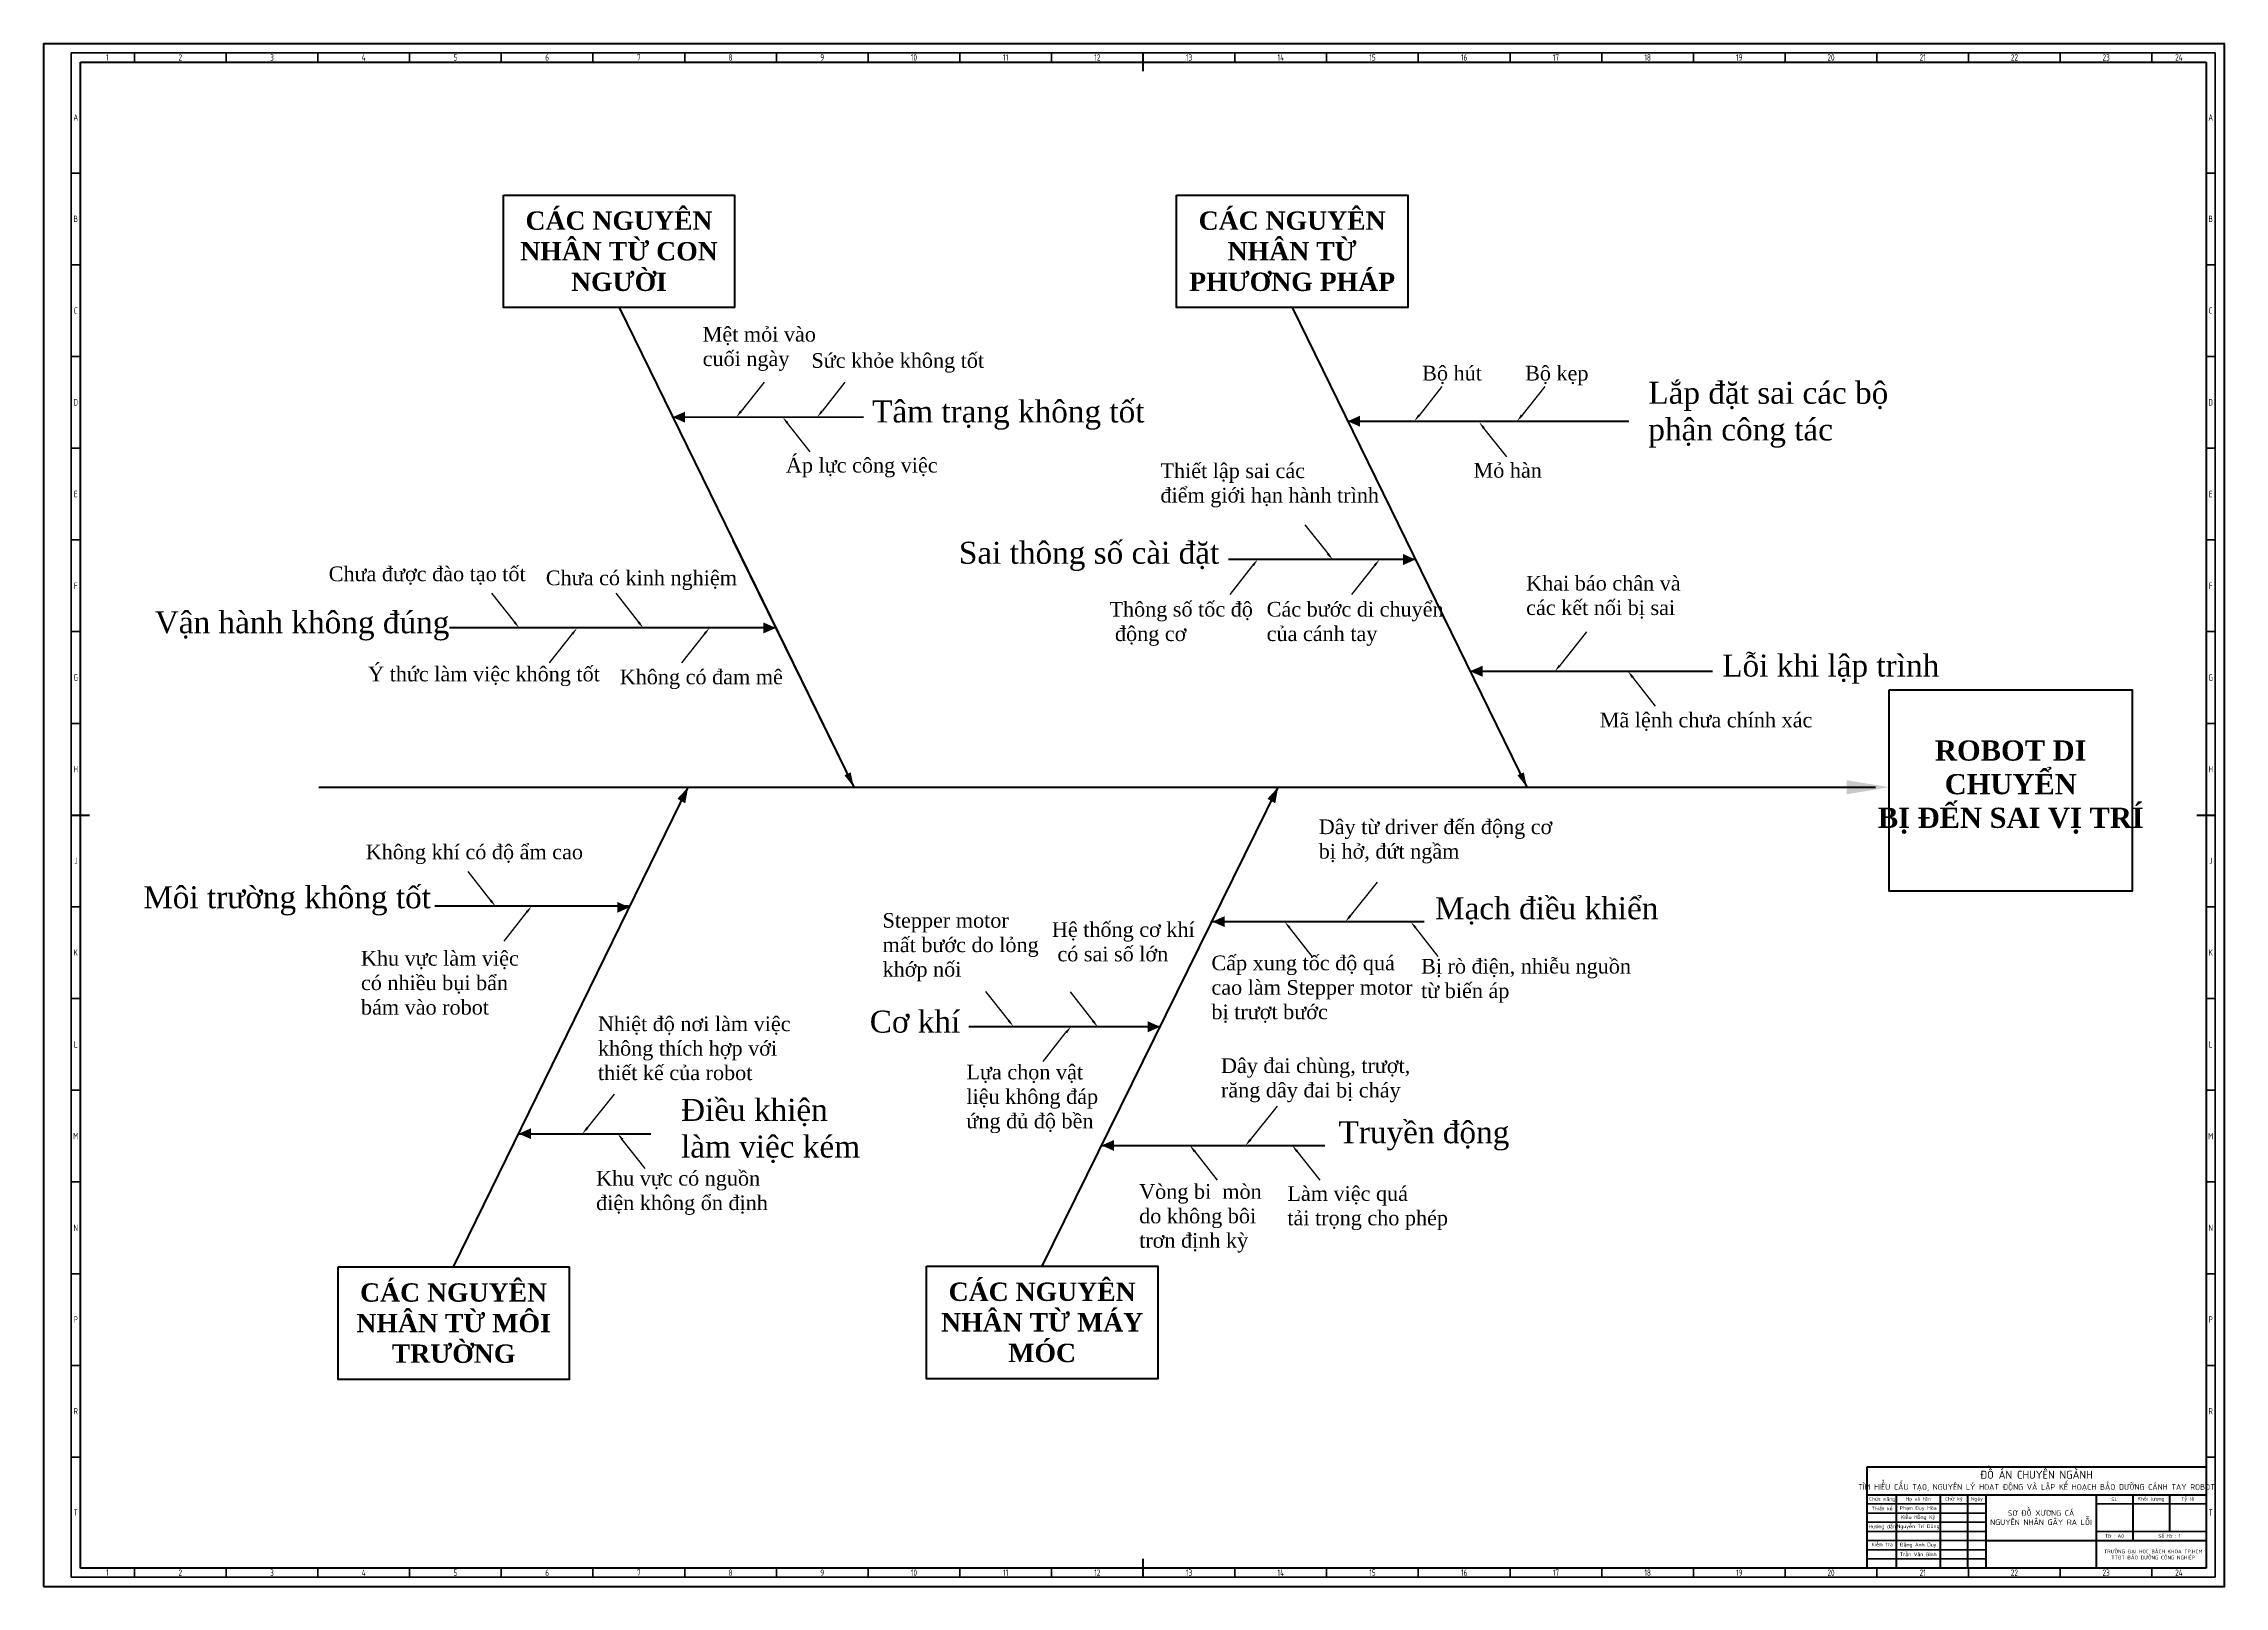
# Model space of a CAD drawing. Header units: millimetres. Extents: x -419 to 9215, y 1224 to 3301.
# Drawn here: x 6337 to 7526, y 1225 to 2066 of the extents above; entities that cross this region are included whole.
import ezdxf

# ---------------------------------------------------------------- set-up
doc = ezdxf.new("R2010")
doc.units = ezdxf.units.MM
for name, color, linetype, lineweight in [('0.3mm', 240, 'Continuous', 30), ('0.7mm', 7, 'Continuous', 70), ('Chu', 241, 'Continuous', 35), ('d', 7, 'Continuous', 35), ('Net 0.35', 20, 'Continuous', 35), ('Net 0.5', 7, 'Continuous', 50), ('Net 0.7', 7, 'Continuous', 70), ('net 1.5mm', 7, 'Continuous', 140), ('net 1mm', 7, 'Continuous', 140)]:
    doc.layers.add(name, color=color, linetype=linetype, lineweight=lineweight)
doc.layers.add('PHA_N', color=7, linetype='Continuous')
doc.styles.add('SLDTEXTSTYLE1', font='TXT', dxfattribs={"width": 0.7})
doc.styles.get("Standard").update_dxf_attribs({"font": 'arial.ttf'})

msp = doc.modelspace()

# ---------------------------------------------------------------- linework, layer by layer
at = {"layer": '0.3mm'}
for points in [[(6730.1, 1881.5), (6717.6, 1865.7)], [(6774.2, 1881.5), (6761.7, 1865.7)], [(7099.7, 1879.3), (7087.2, 1863.5)], [(7155.8, 1879.3), (7143.3, 1863.5)], [(6755.3, 1843.6), (6742.8, 1859.3)], [(7135.1, 1840.8), (7122.6, 1856.5)], [(7025, 1803.9), (7037.5, 1788.1)], [(6984.2, 1765.9), (6996.6, 1781.7)], [(7050.6, 1765.9), (7063, 1781.7)], [(6581.5, 1766.6), (6594, 1750.8)], [(6649.2, 1766.6), (6661.6, 1750.8)], [(6613.1, 1728.6), (6625.6, 1744.4)], [(6685.2, 1728.6), (6697.7, 1744.4)], [(7178.4, 1745.5), (7163.9, 1727.2)], [(7216.1, 1705), (7203.7, 1720.8)], [(6568.5, 1614.9), (6581, 1599.1)], [(7064.3, 1609.1), (7049.7, 1590.7)], [(6588.3, 1576.9), (6600.8, 1592.7)], [(7029, 1568.5), (7016.5, 1584.3)], [(7097.7, 1568.5), (7085.2, 1584.3)], [(6850.9, 1549.4), (6863.4, 1533.6)], [(6896.9, 1549.2), (6909.3, 1533.4)], [(6882.3, 1511.2), (6894.7, 1527)], [(6648.3, 1493.5), (6633.7, 1475.1)], [(7009.8, 1487), (6995.2, 1468.6)], [(6665.3, 1453), (6652.8, 1468.7)], [(6977.3, 1446.5), (6964.9, 1462.3)], [(7033.2, 1446.5), (7020.7, 1462.3)]]:
    msp.add_lwpolyline(points, dxfattribs=at)
at = {"layer": '0.7mm', "linetype": 'Continuous', "lineweight": 120}
for p, q in [((6651, 1922.2), (6779, 1660.8)), ((7018, 1922.2), (7146, 1660.8)), ((6560.8, 1399.3), (6688.7, 1660.8)), ((6881.7, 1399.7), (7010.4, 1660.8))]:
    msp.add_line(p, q, dxfattribs=at)
at = {"layer": '0.7mm'}
for p, q in [((7062.6, 1831), (7062.6, 1831)), ((6958.7, 1555.1), (6958.7, 1555.1))]:
    msp.add_line(p, q, dxfattribs=at)
at = {"layer": '0.7mm', "linetype": 'Continuous'}
msp.add_line((6713.1, 1795.3), (6779, 1660.8), dxfattribs=at)
at = {"layer": '0.7mm'}
for points in [[(6718.1, 1865.3), (6715, 1862.5), (6717, 1866.2)], [(6743.3, 1859.8), (6740.2, 1862.5), (6742.3, 1858.9)], [(6762.2, 1865.3), (6759.1, 1862.6), (6761.2, 1866.2)], [(7087.7, 1863.1), (7084.6, 1860.3), (7086.7, 1864)], [(7123.1, 1857), (7120, 1859.7), (7122, 1856.1)], [(7143.8, 1863.1), (7140.7, 1860.3), (7142.7, 1864)], [(6996.1, 1782.1), (6999.2, 1784.9), (6997.2, 1781.3)], [(7036.9, 1787.6), (7040.1, 1784.9), (7038, 1788.5)], [(7062.5, 1782.1), (7065.6, 1784.9), (7063.6, 1781.3)], [(6593.5, 1750.4), (6596.6, 1747.6), (6594.5, 1751.2)], [(6661.1, 1750.4), (6664.2, 1747.6), (6662.2, 1751.2)], [(6625.1, 1744.8), (6628.2, 1747.6), (6626.1, 1744)], [(6697.1, 1744.8), (6700.3, 1747.6), (6698.2, 1744)], [(7164.4, 1726.7), (7161.3, 1724), (7163.4, 1727.6)], [(7204.2, 1721.2), (7201.1, 1724), (7203.1, 1720.3)], [(6773.9, 1667.3), (6779, 1660.8), (6777.3, 1668.9)], [(7140.8, 1667.3), (7146, 1660.8), (7144.3, 1668.9)], [(6682.8, 1654.5), (6688.7, 1660.8), (6687.1, 1652)], [(7004.5, 1654.5), (7010.4, 1660.8), (7008.8, 1652)], [(6580.5, 1598.6), (6583.6, 1595.9), (6581.6, 1599.5)], [(6600.2, 1593.1), (6603.3, 1595.9), (6601.3, 1592.3)], [(7017, 1584.7), (7013.9, 1587.5), (7016, 1583.9)], [(7050.3, 1590.2), (7047.1, 1587.5), (7049.2, 1591.1)], [(7085.7, 1584.7), (7082.6, 1587.5), (7084.7, 1583.9)], [(6862.9, 1533.2), (6866, 1530.4), (6863.9, 1534.1)], [(6908.8, 1533), (6911.9, 1530.2), (6909.9, 1533.9)], [(6894.2, 1527.5), (6897.3, 1530.2), (6895.3, 1526.6)], [(6634.3, 1474.7), (6631.1, 1471.9), (6633.2, 1475.6)], [(6653.4, 1469.2), (6650.3, 1471.9), (6652.3, 1468.3)], [(6965.4, 1462.7), (6962.3, 1465.5), (6964.3, 1461.8)], [(6995.8, 1468.2), (6992.6, 1465.5), (6994.7, 1469.1)], [(7021.2, 1462.7), (7018.1, 1465.5), (7020.2, 1461.8)]]:
    msp.add_solid(points, dxfattribs=at)
at = {"layer": 'd'}
msp.add_line((7516.3, 1235.1), (7516.3, 1347.1), dxfattribs=at)
at = {"layer": 'Net 0.35', "linetype": 'Continuous', "lineweight": 35}
for p, q in [((6352.3, 1230.1), (6352.3, 2061.1)), ((6352.3, 2061.1), (7521.3, 2061.1)), ((6386.8, 2061.1), (6386.8, 2056.1)), ((6436.8, 2061.1), (6436.8, 2056.1)), ((6486.8, 2061.1), (6486.8, 2056.1)), ((6536.8, 2061.1), (6536.8, 2056.1)), ((6586.8, 2061.1), (6586.8, 2056.1)), ((6636.8, 2061.1), (6636.8, 2056.1)), ((6686.8, 2061.1), (6686.8, 2056.1)), ((6736.8, 2061.1), (6736.8, 2056.1)), ((6786.8, 2061.1), (6786.8, 2056.1)), ((6836.8, 2061.1), (6836.8, 2056.1)), ((6886.8, 2061.1), (6886.8, 2056.1)), ((6986.8, 2061.1), (6986.8, 2056.1)), ((7036.8, 2061.1), (7036.8, 2056.1)), ((7086.8, 2061.1), (7086.8, 2056.1)), ((7136.8, 2061.1), (7136.8, 2056.1)), ((7186.8, 2061.1), (7186.8, 2056.1)), ((7236.8, 2061.1), (7236.8, 2056.1)), ((7286.8, 2061.1), (7286.8, 2056.1)), ((7336.8, 2061.1), (7336.8, 2056.1)), ((7386.8, 2061.1), (7386.8, 2056.1)), ((7436.8, 2061.1), (7436.8, 2056.1)), ((7486.8, 2061.1), (7486.8, 2056.1)), ((7521.3, 2061.1), (7521.3, 1230.1)), ((6357.3, 1995.6), (6352.3, 1995.6)), ((7521.3, 1995.6), (7516.3, 1995.6)), ((6357.3, 1945.6), (6352.3, 1945.6)), ((7521.3, 1945.6), (7516.3, 1945.6)), ((6357.3, 1895.6), (6352.3, 1895.6)), ((7521.3, 1895.6), (7516.3, 1895.6)), ((6357.3, 1845.6), (6352.3, 1845.6)), ((7521.3, 1845.6), (7516.3, 1845.6)), ((6357.3, 1795.6), (6352.3, 1795.6)), ((7521.3, 1795.6), (7516.3, 1795.6)), ((6357.3, 1745.6), (6352.3, 1745.6)), ((7521.3, 1745.6), (7516.3, 1745.6)), ((6357.3, 1695.6), (6352.3, 1695.6)), ((7521.3, 1695.6), (7516.3, 1695.6)), ((6357.3, 1595.6), (6352.3, 1595.6)), ((7521.3, 1595.6), (7516.3, 1595.6)), ((6357.3, 1545.6), (6352.3, 1545.6)), ((7521.3, 1545.6), (7516.3, 1545.6)), ((6357.3, 1495.6), (6352.3, 1495.6)), ((7521.3, 1495.6), (7516.3, 1495.6)), ((6357.3, 1445.6), (6352.3, 1445.6)), ((7521.3, 1445.6), (7516.3, 1445.6)), ((6357.3, 1395.6), (6352.3, 1395.6)), ((7521.3, 1395.6), (7516.3, 1395.6)), ((6357.3, 1345.6), (6352.3, 1345.6)), ((7521.3, 1345.6), (7516.3, 1345.6)), ((6357.3, 1295.6), (6352.3, 1295.6)), ((7521.3, 1295.6), (7516.3, 1295.6)), ((7521.3, 1230.1), (6352.3, 1230.1)), ((6386.8, 1235.1), (6386.8, 1230.1)), ((6436.8, 1235.1), (6436.8, 1230.1)), ((6486.8, 1235.1), (6486.8, 1230.1)), ((6536.8, 1235.1), (6536.8, 1230.1)), ((6586.8, 1235.1), (6586.8, 1230.1)), ((6636.8, 1235.1), (6636.8, 1230.1)), ((6686.8, 1235.1), (6686.8, 1230.1)), ((6736.8, 1235.1), (6736.8, 1230.1)), ((6786.8, 1235.1), (6786.8, 1230.1)), ((6836.8, 1235.1), (6836.8, 1230.1)), ((6886.8, 1235.1), (6886.8, 1230.1)), ((6986.8, 1235.1), (6986.8, 1230.1)), ((7036.8, 1235.1), (7036.8, 1230.1)), ((7086.8, 1235.1), (7086.8, 1230.1)), ((7136.8, 1235.1), (7136.8, 1230.1)), ((7186.8, 1235.1), (7186.8, 1230.1)), ((7236.8, 1235.1), (7236.8, 1230.1)), ((7286.8, 1235.1), (7286.8, 1230.1)), ((7336.8, 1235.1), (7336.8, 1230.1)), ((7386.8, 1235.1), (7386.8, 1230.1)), ((7436.8, 1235.1), (7436.8, 1230.1)), ((7486.8, 1235.1), (7486.8, 1230.1))]:
    msp.add_line(p, q, dxfattribs=at)
at = {"layer": 'Net 0.35'}
for p, q in [((7331.3, 1270.1), (7396.3, 1270.1)), ((7331.3, 1265.1), (7396.3, 1265.1)), ((7456.3, 1270.1), (7516.3, 1270.1)), ((7331.3, 1260.1), (7396.3, 1260.1)), ((7331.3, 1255.1), (7396.3, 1255.1)), ((7396.3, 1250.1), (7331.3, 1250.1)), ((7456.3, 1255.1), (7516.3, 1255.1)), ((7331.3, 1245.1), (7396.3, 1245.1)), ((7331.3, 1240.1), (7396.3, 1240.1))]:
    msp.add_line(p, q, dxfattribs=at)
at = {"layer": 'Net 0.5', "lineweight": 100}
for p, q in [((6680.2, 1862.5), (6784.3, 1862.6)), ((7048.3, 1860.3), (7201.5, 1860.3)), ((7085.2, 1784.9), (6983.3, 1784.9)), ((6736.5, 1747.6), (6558.5, 1747.6)), ((7115, 1724), (7247.2, 1724)), ((6656.1, 1595.9), (6550.6, 1595.9)), ((6974.5, 1587.5), (7090, 1587.5)), ((6946.4, 1530.2), (6841.8, 1530.2)), ((6596, 1471.9), (6668.4, 1471.9)), ((6914, 1465.5), (7035.9, 1465.5))]:
    msp.add_line(p, q, dxfattribs=at)
at = {"layer": 'Net 0.7', "linetype": 'Continuous', "lineweight": 70}
for p, q in [((6936.8, 2051.1), (6936.8, 2061.1)), ((6357.3, 1235.1), (6357.3, 2056.1)), ((6357.3, 2056.1), (7516.3, 2056.1)), ((7516.3, 2056.1), (7516.3, 1235.1)), ((6352.3, 1645.6), (6362.3, 1645.6)), ((7511.3, 1645.6), (7521.3, 1645.6)), ((6936.8, 1230.1), (6936.8, 1240.1)), ((7516.3, 1235.1), (6357.3, 1235.1))]:
    msp.add_line(p, q, dxfattribs=at)
at = {"layer": 'Net 0.7'}
for p, q in [((7516.3, 1290.1), (7331.3, 1290.1)), ((7331.3, 1290.1), (7331.3, 1235.1)), ((7331.3, 1275.1), (7516.3, 1275.1)), ((7347.3, 1275.1), (7347.3, 1235.1)), ((7371.3, 1275.1), (7371.3, 1235.1)), ((7386.3, 1275.1), (7386.3, 1235.1)), ((7396.3, 1275.1), (7396.3, 1235.1)), ((7456.3, 1275.1), (7456.3, 1235.1)), ((7476.3, 1275.1), (7476.3, 1250.1)), ((7496.3, 1275.1), (7496.3, 1255.1)), ((7396.3, 1250.1), (7516.3, 1250.1))]:
    msp.add_line(p, q, dxfattribs=at)
msp.add_lwpolyline([(6337.3, 1225.1), (7526.3, 1225.1), (7526.3, 2066.1), (6337.3, 2066.1)], close=True, dxfattribs=at)
at = {"layer": 'net 1.5mm', "linetype": 'Continuous', "lineweight": 211}
msp.add_line((6487.4, 1660.8), (7336, 1660.8), dxfattribs=at)
at = {"layer": 'net 1.5mm'}
msp.add_solid([(7320.3, 1664.6), (7343.6, 1660.8), (7320.3, 1656.9)], dxfattribs=at)
at = {"layer": 'net 1mm'}
for points in [[(6588, 1983.6), (6714, 1983.6), (6714, 1922.2), (6588, 1922.2)], [(6955, 1983.6), (7081, 1983.6), (7081, 1922.2), (6955, 1922.2)], [(7343.6, 1713.9), (7476, 1713.9), (7476, 1604.1), (7343.6, 1604.1)], [(6497.8, 1399.3), (6623.8, 1399.3), (6623.8, 1337.9), (6497.8, 1337.9)], [(6818.7, 1399.7), (6944.7, 1399.7), (6944.7, 1338.3), (6818.7, 1338.3)]]:
    msp.add_lwpolyline(points, close=True, dxfattribs=at)
at = {"layer": 'PHA_N'}
for points in [[(6680.2, 1862.5, 0, 6, 0), (6687, 1862.5, 6, 6, 0)], [(7048.3, 1860.3, 0, 6, 0), (7055, 1860.3, 6, 6, 0)], [(7085.2, 1784.9, 0, 6, 0), (7078.5, 1784.9, 6, 6, 0)], [(6736.5, 1747.6, 0, 6, 0), (6729.7, 1747.6, 6, 6, 0)], [(7115, 1724, 0, 6, 0), (7121.8, 1724, 6, 6, 0)], [(6656.7, 1595.3, 0, 6, 0), (6650, 1595.3, 6, 6, 0)], [(6974.5, 1587.5, 0, 6, 0), (6981.3, 1587.5, 6, 6, 0)], [(6946, 1530.2, 0, 6, 0), (6939.3, 1530.2, 6, 6, 0)], [(6596.3, 1471.9, 0, 6, 0), (6603.1, 1471.9, 6, 6, 0)], [(6914.1, 1465.5, 0, 6, 0), (6920.9, 1465.5, 6, 6, 0)]]:
    msp.add_lwpolyline(points, format="xyseb", dxfattribs=at)

# ---------------------------------------------------------------- texts
at = {"layer": '0.7mm'}
for s, width, gutter_width, heights, insert, char_height, attachment_point in [('{\\fTimes New Roman|b1|i0|c0|p18;CÁC NGUYÊN NHÂN TỪ CON NGƯỜI}', 126.006, 20, [0], (6651, 1952.9), 10, 5), ('{\\fTimes New Roman|b1|i0|c0|p18;CÁC NGUYÊN NHÂN TỪ PHƯƠNG PHÁP}', 126.006, 20, [0], (7018, 1952.9), 10, 5), ('{\\fTimes New Roman|b0|i0|c0|p18;Mệt mỏi vào \\Pcuối ngày}', 149.461, 8.66, [36.4], (6696.6, 1911.7), 8, 1), ('{\\fTimes New Roman|b0|i0|c0|p18;Sức khỏe không tốt}', 149.461, 8.66, [8.75], (6755.9, 1897.4), 8, 1), ('{\\fTimes New Roman|b0|i0|c0|p18;Bộ hút}', 235.051, 8.66, [31.8], (7088.9, 1890.5), 8, 1), ('{\\fTimes New Roman|b0|i0|c0|p18;Bộ kẹp}', 235.051, 8.66, [31.8], (7145, 1890.5), 8, 1), ('{\\fTimes New Roman|b0|i0|c0|p18;Lắp đặt sai các bộ \\Pphận công tác}', 233.275, 8.66, [49.7], (7212.2, 1881.8), 12, 1), ('{\\fTimes New Roman|b0|i0|c0|p18;Tâm trạng không tốt}', 177.62, 8.66, [13.1], (6789, 1871.6), 12, 1), ('{\\fTimes New Roman|b0|i0|c0|p18;Áp lực công việc}', 149.461, 8.66, [8.75], (6742, 1840.3), 8, 1), ('{\\fTimes New Roman|b0|i0|c0|p18;Thiết lập sai các\\Pđiểm giới hạn hành trình}', 160.402, 8.66, [52.9], (6946.2, 1837.3), 8, 1), ('{\\fTimes New Roman|b0|i0|c0|p18;Mỏ hàn}', 149.461, 8.66, [8.75], (7116.9, 1837.5), 8, 1), ('{\\fTimes New Roman|b0|i0|c0|p18;Sai thông số cài đặt}', 161.857, 8.66, [12.2], (6836.3, 1794.6), 12, 1), ('{\\fTimes New Roman|b0|i0|c0|p18;Chưa được đào tạo tốt}', 149.461, 8.66, [8.75], (6492.7, 1781.1), 8, 1), ('{\\fTimes New Roman|b0|i0|c0|p18;Chưa có kinh nghiệm}', 149.461, 8.66, [8.75], (6611.1, 1778.9), 8, 1), ('{\\fTimes New Roman|b0|i0|c0|p18;Khai báo chân và \\Pcác kết nối bị sai}', 115.644, 8.66, [41.9], (7145.6, 1776), 8, 1), ('{\\fTimes New Roman|b0|i0|c0|p18;Thông số tốc độ\\P động cơ }', 153.274, 8.66, [28.4], (6918.4, 1761.8), 8, 1), ('{\\fTimes New Roman|b0|i0|c0|p18;Các bước di chuyển\\Pcủa cánh tay}', 153.274, 8.66, [40.4], (7004.1, 1761.8), 8, 1), ('{\\fTimes New Roman|b0|i0|c0|p18;Vận hành không đúng}', 177.62, 8.66, [13.1], (6397.9, 1756.7), 12, 1), ('{\\fTimes New Roman|b0|i0|c0|p18;Ý thức làm việc không tốt}', 312.392, 8.66, [8.75], (6514.2, 1726.5), 8, 1), ('{\\fTimes New Roman|b0|i0|c0|p18;Lỗi khi lập trình}', 212.758, 8.66, [11.2], (7252.5, 1733.1), 12, 1), ('{\\fTimes New Roman|b0|i0|c0|p18;Mã lệnh chưa chính xác}', 149.461, 8.66, [8.75], (7185.7, 1701.4), 8, 1), ('\\pxqc;{\\fTimes New Roman|b1|i0|c0|p18;ROBOT DI CHUYỂN\\PBỊ ĐẾN SAI VỊ TRÍ}', 138.464, 8.66, [108.1], (7409.8, 1660.8), 11, 5), ('{\\fTimes New Roman|b0|i0|c0|p18;Không khí có độ ẩm cao}', 142.837, 8.66, [29.9], (6512.9, 1629.5), 8, 1), ('{\\fTimes New Roman|b0|i0|c0|p18;Môi trường không tốt}', 177.62, 8.66, [13.1], (6391.6, 1606.8), 12, 1), ('{\\fTimes New Roman|b0|i0|c0|p18;Mạch điều khiển }', 177.62, 8.66, [13.1], (7095.9, 1600.8), 12, 1), ('{\\fTimes New Roman|b0|i0|c0|p18;Khu vực làm việc \\Pcó nhiều bụi bẩn \\Pbám vào robot}', 125.835, 8.66, [38.9], (6510.3, 1571.5), 8, 1), ('{\\fTimes New Roman|b0|i0|c0|p18;Cơ khí}', 177.62, 8.66, [13.1], (6787.7, 1539), 12, 1), ('{\\fTimes New Roman|b0|i0|c0|p18;Dây đai chùng, trượt, răng dây đai bị cháy}', 115.758, 8.66, [39.4], (6979.2, 1513), 8, 1), ('{\\fTimes New Roman|b0|i0|c0|p18;Lựa chọn vật\\Pliệu không đáp\\Pứng đủ độ bền}', 93.008, 8.66, [52.9], (6840.4, 1509.5), 8, 1), ('{\\fTimes New Roman|b0|i0|c0|p18;Điều khiện \\Plàm việc kém}', 147.8, 8.66, [54.2], (6684.8, 1490.9), 12, 1), ('{\\fTimes New Roman|b0|i0|c0|p18;Truyền động}', 177.62, 8.66, [13.1], (7043.3, 1478.7), 12, 1), ('{\\fTimes New Roman|b0|i0|c0|p18;Khu vực có nguồn điện không ổn định}', 94.412, 8.66, [42.5], (6638.5, 1451.6), 8, 1), ('{\\fTimes New Roman|b0|i0|c0|p18;Vòng bi  mòn do không bôi trơn định kỳ}', 72.115, 8.66, [39.5], (6934.6, 1444.4), 8, 1), ('{\\fTimes New Roman|b0|i0|c0|p18;Làm việc quá \\Ptải trọng cho phép}', 177.748, 8.66, [27.5], (7015.4, 1443.3), 8, 1), ('{\\fTimes New Roman|b1|i0|c0|p18;CÁC NGUYÊN NHÂN TỪ MÔI TRƯỜNG}', 126.006, 20, [0], (6560.8, 1368.6), 10, 5), ('{\\fTimes New Roman|b1|i0|c0|p18;CÁC NGUYÊN NHÂN TỪ MÁY MÓC}', 126.006, 20, [0], (6881.7, 1369), 10, 5)]:
    msp.add_mtext_dynamic_manual_height_columns(s, width=width, gutter_width=gutter_width, heights=heights, dxfattribs=dict(at, insert=insert, char_height=char_height, attachment_point=attachment_point))
at = {"layer": '0.7mm', "char_height": 8, "width": 175.533, "attachment_point": 1}
for s, insert in [('{\\fTimes New Roman|b0|i0|c0|p18;Không có đam mê}', (6651.4, 1724.9)), ('{\\fTimes New Roman|b0|i0|c0|p18;Dây từ driver đến động cơ \\Pbị hở, đứt ngầm}', (7032.5, 1643.2)), ('{\\fTimes New Roman|b0|i0|c0|p18;Stepper motor\\Pmất bước do lỏng\\Pkhớp nối}', (6794.7, 1592.2)), ('{\\fTimes New Roman|b0|i0|c0|p18;Hệ thống cơ khí\\P có sai số lớn}', (6887, 1587.2)), ('{\\fTimes New Roman|b0|i0|c0|p18;Cấp xung tốc độ quá\\Pcao làm Stepper motor\\Pbị trượt bước}', (6974, 1569)), ('{\\fTimes New Roman|b0|i0|c0|p18;Bị rò điện, nhiễu nguồn \\Ptừ biến áp }', (7088.3, 1567.2)), ('{\\fTimes New Roman|b0|i0|c0|p18;Nhiệt độ nơi làm việc \\Pkhông thích hợp với\\Pthiết kế của robot}', (6639.5, 1535.8))]:
    msp.add_mtext(s, dxfattribs=dict(at, insert=insert))
at = {"layer": 'Chu', "char_height": 3.5, "attachment_point": 5, "style": 'SLDTEXTSTYLE1'}
for s, insert in [('{\\fTCVN 7284|b0|i0|c0|p34;1}', (6372, 2058.6)), ('{\\fTCVN 7284|b0|i0|c0|p34;2}', (6411.8, 2058.6)), ('{\\fTCVN 7284|b0|i0|c0|p34;3}', (6461.8, 2058.6)), ('{\\fTCVN 7284|b0|i0|c0|p34;4}', (6511.8, 2058.6)), ('{\\fTCVN 7284|b0|i0|c0|p34;5}', (6561.8, 2058.6)), ('{\\fTCVN 7284|b0|i0|c0|p34;6}', (6611.8, 2058.6)), ('{\\fTCVN 7284|b0|i0|c0|p34;7}', (6661.8, 2058.6)), ('{\\fTCVN 7284|b0|i0|c0|p34;8}', (6711.8, 2058.6)), ('{\\fTCVN 7284|b0|i0|c0|p34;9}', (6761.8, 2058.6)), ('{\\fTCVN 7284|b0|i0|c0|p34;10}', (6811.8, 2058.6)), ('{\\fTCVN 7284|b0|i0|c0|p34;11}', (6861.8, 2058.6)), ('{\\fTCVN 7284|b0|i0|c0|p34;12}', (6911.8, 2058.6)), ('{\\fTCVN 7284|b0|i0|c0|p34;13}', (6961.8, 2058.6)), ('{\\fTCVN 7284|b0|i0|c0|p34;14}', (7011.8, 2058.6)), ('{\\fTCVN 7284|b0|i0|c0|p34;15}', (7061.8, 2058.6)), ('{\\fTCVN 7284|b0|i0|c0|p34;16}', (7111.8, 2058.6)), ('{\\fTCVN 7284|b0|i0|c0|p34;17}', (7161.8, 2058.6)), ('{\\fTCVN 7284|b0|i0|c0|p34;18}', (7211.8, 2058.6)), ('{\\fTCVN 7284|b0|i0|c0|p34;19}', (7261.8, 2058.6)), ('{\\fTCVN 7284|b0|i0|c0|p34;20}', (7311.8, 2058.6)), ('{\\fTCVN 7284|b0|i0|c0|p34;21}', (7361.8, 2058.6)), ('{\\fTCVN 7284|b0|i0|c0|p34;22}', (7411.8, 2058.6)), ('{\\fTCVN 7284|b0|i0|c0|p34;23}', (7461.8, 2058.6)), ('{\\fTCVN 7284|b0|i0|c0|p34;24}', (7501.5, 2058.6)), ('{\\fTCVN 7284|b0|i0|c0|p34;A}', (6354.8, 2025.9)), ('{\\fTCVN 7284|b0|i0|c0|p34;A}', (7518.8, 2025.9)), ('{\\fTCVN 7284|b0|i0|c0|p34;B}', (6354.8, 1970.6)), ('{\\fTCVN 7284|b0|i0|c0|p34;B}', (7518.8, 1970.6)), ('{\\fTCVN 7284|b0|i0|c0|p34;C}', (6354.8, 1920.6)), ('{\\fTCVN 7284|b0|i0|c0|p34;C}', (7518.8, 1920.6)), ('{\\fTCVN 7284|b0|i0|c0|p34;D}', (6354.8, 1870.6)), ('{\\fTCVN 7284|b0|i0|c0|p34;D}', (7518.8, 1870.6)), ('{\\fTCVN 7284|b0|i0|c0|p34;E}', (6354.8, 1820.6)), ('{\\fTCVN 7284|b0|i0|c0|p34;E}', (7518.8, 1820.6)), ('{\\fTCVN 7284|b0|i0|c0|p34;F}', (6354.8, 1770.6)), ('{\\fTCVN 7284|b0|i0|c0|p34;F}', (7518.8, 1770.6)), ('{\\fTCVN 7284|b0|i0|c0|p34;G}', (6354.8, 1720.6)), ('{\\fTCVN 7284|b0|i0|c0|p34;G}', (7518.8, 1720.6)), ('{\\fTCVN 7284|b0|i0|c0|p34;H}', (6354.8, 1670.6)), ('{\\fTCVN 7284|b0|i0|c0|p34;H}', (7518.8, 1670.6)), ('{\\fTCVN 7284|b0|i0|c0|p34;J}', (6354.8, 1620.6)), ('{\\fTCVN 7284|b0|i0|c0|p34;J}', (7518.8, 1620.6)), ('{\\fTCVN 7284|b0|i0|c0|p34;K}', (6354.8, 1570.6)), ('{\\fTCVN 7284|b0|i0|c0|p34;K}', (7518.8, 1570.6)), ('{\\fTCVN 7284|b0|i0|c0|p34;L}', (6354.8, 1520.6)), ('{\\fTCVN 7284|b0|i0|c0|p34;L}', (7518.8, 1520.6)), ('{\\fTCVN 7284|b0|i0|c0|p34;M}', (6354.8, 1470.6)), ('{\\fTCVN 7284|b0|i0|c0|p34;M}', (7518.8, 1470.6)), ('{\\fTCVN 7284|b0|i0|c0|p34;N}', (6354.8, 1420.6)), ('{\\fTCVN 7284|b0|i0|c0|p34;N}', (7518.8, 1420.6)), ('{\\fTCVN 7284|b0|i0|c0|p34;P}', (6354.8, 1370.6)), ('{\\fTCVN 7284|b0|i0|c0|p34;P}', (7518.8, 1370.6)), ('{\\fTCVN 7284|b0|i0|c0|p34;R}', (6354.8, 1320.6)), ('{\\fTCVN 7284|b0|i0|c0|p34;R}', (7518.8, 1320.6)), ('{\\fTCVN 7284|b0|i0|c0|p34;T}', (6354.8, 1265.4)), ('{\\fTCVN 7284|b0|i0|c0|p34;T}', (7518.8, 1265.4)), ('{\\fTCVN 7284|b0|i0|c0|p34;1}', (6372, 1232.6)), ('{\\fTCVN 7284|b0|i0|c0|p34;2}', (6411.8, 1232.6)), ('{\\fTCVN 7284|b0|i0|c0|p34;3}', (6461.8, 1232.6)), ('{\\fTCVN 7284|b0|i0|c0|p34;4}', (6511.8, 1232.6)), ('{\\fTCVN 7284|b0|i0|c0|p34;5}', (6561.8, 1232.6)), ('{\\fTCVN 7284|b0|i0|c0|p34;6}', (6611.8, 1232.6)), ('{\\fTCVN 7284|b0|i0|c0|p34;7}', (6661.8, 1232.6)), ('{\\fTCVN 7284|b0|i0|c0|p34;8}', (6711.8, 1232.6)), ('{\\fTCVN 7284|b0|i0|c0|p34;9}', (6761.8, 1232.6)), ('{\\fTCVN 7284|b0|i0|c0|p34;10}', (6811.8, 1232.6)), ('{\\fTCVN 7284|b0|i0|c0|p34;11}', (6861.8, 1232.6)), ('{\\fTCVN 7284|b0|i0|c0|p34;12}', (6911.8, 1232.6)), ('{\\fTCVN 7284|b0|i0|c0|p34;13}', (6961.8, 1232.6)), ('{\\fTCVN 7284|b0|i0|c0|p34;14}', (7011.8, 1232.6)), ('{\\fTCVN 7284|b0|i0|c0|p34;15}', (7061.8, 1232.6)), ('{\\fTCVN 7284|b0|i0|c0|p34;16}', (7111.8, 1232.6)), ('{\\fTCVN 7284|b0|i0|c0|p34;17}', (7161.8, 1232.6)), ('{\\fTCVN 7284|b0|i0|c0|p34;18}', (7211.8, 1232.6)), ('{\\fTCVN 7284|b0|i0|c0|p34;19}', (7261.8, 1232.6)), ('{\\fTCVN 7284|b0|i0|c0|p34;20}', (7311.8, 1232.6)), ('{\\fTCVN 7284|b0|i0|c0|p34;21}', (7361.8, 1232.6)), ('{\\fTCVN 7284|b0|i0|c0|p34;22}', (7411.8, 1232.6)), ('{\\fTCVN 7284|b0|i0|c0|p34;23}', (7461.8, 1232.6)), ('{\\fTCVN 7284|b0|i0|c0|p34;24}', (7501.5, 1232.6))]:
    msp.add_mtext(s, dxfattribs=dict(at, insert=insert))
at = {"layer": 'Chu'}
for s, width, insert, char_height, attachment_point in [('{\\fTCVN 7284|b0|i0|c0|p34;\\H1x;ĐỒ ÁN CHUYÊN NGÀNH\\P\\H0.71429x;TÌM HIỂU CẤU TẠO, NGUYÊN LÝ HOẠT ĐỘNG VÀ LẬP KẾ HOẠCH BẢO DƯỠNG CÁNH TAY ROBOT}', 184.106, (7423.8, 1282.6), 4.375, 5), ('{\\fTCVN 7284|b0|i0|c0|p34;Chức năng}', 18.938, (7339.7, 1272.5), 2, 5), ('\\pxqc;{\\fTCVN 7284|b0|i0|c0|p34;Họ và tên}', 45.233, (7359.3, 1272.6), 2, 5), ('\\pxqc;{\\fTCVN 7284|b0|i0|c0|p34;Chữ ký}', 18.938, (7378.8, 1272.6), 2, 5), ('\\pxqc;{\\fTCVN 7284|b0|i0|c0|p34;Ngày}', 18.938, (7391.3, 1272.6), 2, 5), ('\\pxqc;{\\fTCVN 7284|b0|i0|c0|p34;SL}', 45.233, (7466.3, 1272.6), 2, 5), ('\\pxqc;{\\fTCVN 7284|b0|i0|c0|p34;Khối lượng}', 45.233, (7486.3, 1272.6), 2, 5), ('\\pxqc;{\\fTCVN 7284|b0|i0|c0|p34;Tỷ lệ}', 45.233, (7506.3, 1272.6), 2, 5), ('\\pxqc;{\\fTCVN 7284|b0|i0|c0|p34;Thiết kế}', 18.938, (7339.7, 1267.5), 2, 5), ('\\pxqc;{\\fTCVN 7284|b0|i0|c0|p34;Phạm Duy Hòa}', 45.233, (7359.3, 1267.6), 2, 5), ('\\pxqc;{\\fTCVN 7284|b0|i0|c0|p34;Kiều Hồng Kỷ}', 45.233, (7359.3, 1262.6), 2, 5), ('{\\fTCVN 7284|b0|i0|c0|p34;SƠ ĐỒ XƯƠNG CÁ \\PNGUYÊN NHÂN GÂY RA LỖI}', 51.346, (7426.3, 1262.6), 3, 5), ('\\pxqc;{\\fTCVN 7284|b0|i0|c0|p34;Hướng dẫn}', 18.938, (7339.7, 1257.5), 2, 5), ('\\pxqc;{\\fTCVN 7284|b0|i0|c0|p34;Kiểm tra}', 18.938, (7330.2, 1248), 2, 4), ('\\pxqc;{\\fTCVN 7284|b0|i0|c0|p34;Nguyễn Trí Dũng}', 45.233, (7359.3, 1257.6), 2, 5), ('\\pxqc;{\\fTCVN 7284|b0|i0|c0|p34;Đặng Anh Duy}', 45.233, (7359.3, 1247.6), 2, 5), ('\\pxqc;{\\fTCVN 7284|b0|i0|c0|p34;Tờ : A0}', 45.233, (7466.3, 1252.6), 2, 5), ('\\pxqc;{\\fTCVN 7284|b0|i0|c0|p34;Số tờ : 1}', 45.233, (7496.3, 1252.6), 2, 5), ('\\pxqc;{\\fTCVN 7284|b0|i0|c0|p34;Trần Văn Bình}', 45.233, (7359.3, 1242.6), 2, 5), ('{\\fTCVN 7284|b0|i0|c0|p34;TRƯỜNG ĐẠI HỌC BÁCH KHOA TP.HCM\\PTTĐT BẢO DƯỠNG CÔNG NGHIỆP}', 73.353, (7487.5, 1242.3), 2, 5)]:
    msp.add_mtext_dynamic_manual_height_columns(s, width=width, gutter_width=156.6, heights=[0], dxfattribs=dict(at, insert=insert, char_height=char_height, attachment_point=attachment_point))

doc.saveas('drawing.dxf')
